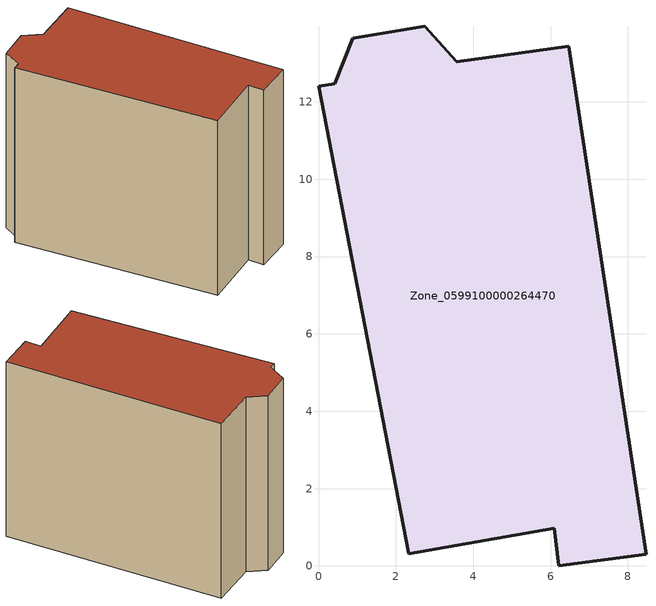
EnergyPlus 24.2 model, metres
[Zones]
Zone_0599100000264470
 floor ground (C_G): 6.1,0.97 2.34,0.31 0,12.41 0.42,12.47 0.89,13.64 2.75,13.96 3.58,13.03 6.47,13.44 8.47,0.3 6.22,0 z0
 wall outside (C_F): 3.58,13.03 2.75,13.96 0.89,13.64 0.42,12.47 0,12.41 2.34,0.31 6.1,0.97 6.22,0 8.47,0.3 6.47,13.44 3.58,13.03 z0:11.64
 roof outside (C_R): 6.22,0 8.47,0.3 6.47,13.44 3.58,13.03 2.75,13.96 0.89,13.64 0.42,12.47 0,12.41 2.34,0.31 6.1,0.97 z11.64
[BUILDING]
Pand.0599100000264470: North Axis=0; Terrain=City; Loads Convergence Tolerance Value=0.04; Temperature Convergence Tolerance Value=0.4; Solar Distribution=FullExterior; Maximum Number of Warmup Days=25; Minimum Number of Warmup Days=1
[Site:Location]
Rotterdam.The.Hague.AP_ZH_NLD Design_Conditions: Latitude=51.96; Longitude=4.45; Time Zone=1; Elevation=-4.5
[SITE:GROUNDTEMPERATURE:BUILDINGSURFACE]
18, 18, 18, 18, 18, 18, 18, 18, 18, 18, 18, 18
[MATERIAL] Thermal Absorptance=0.9; Solar Absorptance=0.7; Visible Absorptance=0.7
Name | Roughness | Thickness | Conductivity | Density | Specific Heat
G.TI.1946 | MediumSmooth | 0.15 | 1 | 540 | 1210
F.TI.1946 | Rough | 0.3 | 0.857143 | 1920 | 840
R.TI.1946 | MediumRough | 0.2 | 0.1 | 1500 | 1000
[CONSTRUCTION]
C_G: G.TI.1946
C_F: F.TI.1946
C_R: R.TI.1946
[ZONE]
Zone_0599100000264470: Type=1; Multiplier=1; Ceiling Height=Autocalculate; Volume=Autocalculate; Floor Area=autocalculate; Part of Total Floor Area=Yes
[ZONEINFILTRATION:DESIGNFLOWRATE]
Infil_Zone_0599100000264470: Zone or ZoneList or Space or SpaceList=Zone_0599100000264470; Schedule=AlwaysOn; Design Flow Rate Calculation Method=Flow/Area; Flow Rate per Floor Area=0.003; Constant Term Coefficient=1; Temperature Term Coefficient=0; Velocity Term Coefficient=0; Velocity Squared Term Coefficient=0
[HVACTEMPLATE:ZONE:IDEALLOADSAIRSYSTEM]
Zone_0599100000264470: Maximum Heating Supply Air Temperature=50; Minimum Cooling Supply Air Temperature=13; Maximum Heating Supply Air Humidity Ratio=0.0156; Minimum Cooling Supply Air Humidity Ratio=0.0077; Heating Limit=NoLimit; Cooling Limit=NoLimit; Dehumidification Control Type=ConstantSensibleHeatRatio; Cooling Sensible Heat Ratio=0.7; Dehumidification Setpoint=60; Humidification Control Type=None; Humidification Setpoint=30; Outdoor Air Method=None; Outdoor Air Flow Rate per Person=0.00944; Outdoor Air Flow Rate per Zone Floor Area=0; Outdoor Air Flow Rate per Zone=0; Demand Controlled Ventilation Type=None; Outdoor Air Economizer Type=NoEconomizer; Heat Recovery Type=None; Sensible Heat Recovery Effectiveness=0.7; Latent Heat Recovery Effectiveness=0.65
[ZONECONTROL:THERMOSTAT]
ThermostatControl_Zone_0599100000264470: Zone or ZoneList=Zone_0599100000264470; Control Type Schedule=DualSetpointControlType; Control 1=Thermostat_Zone_0599100000264470; Temperature Difference Between Cutout And Setpoint=0
[THERMOSTATSETPOINT:DUALSETPOINT]
Thermostat_Zone_0599100000264470: Heating Setpoint Temperature Schedule=HeatingSetpoint_Zone_0599100000264470; Cooling Setpoint Temperature Schedule=CoolingSetpoint_Zone_0599100000264470
[SCHEDULE:COMPACT]
HeatingSetpoint_Zone_0599100000264470: Through: 12/31, For: AllDays, Until: 24:00, 21
CoolingSetpoint_Zone_0599100000264470: Through: 12/31, For: AllDays, Until: 24:00, 24
DualSetpointControlType: Through: 12/31, For: AllDays, Until: 24:00, 4
AlwaysOn: Through: 12/31, For: AllDays, Until: 24:00, 1
